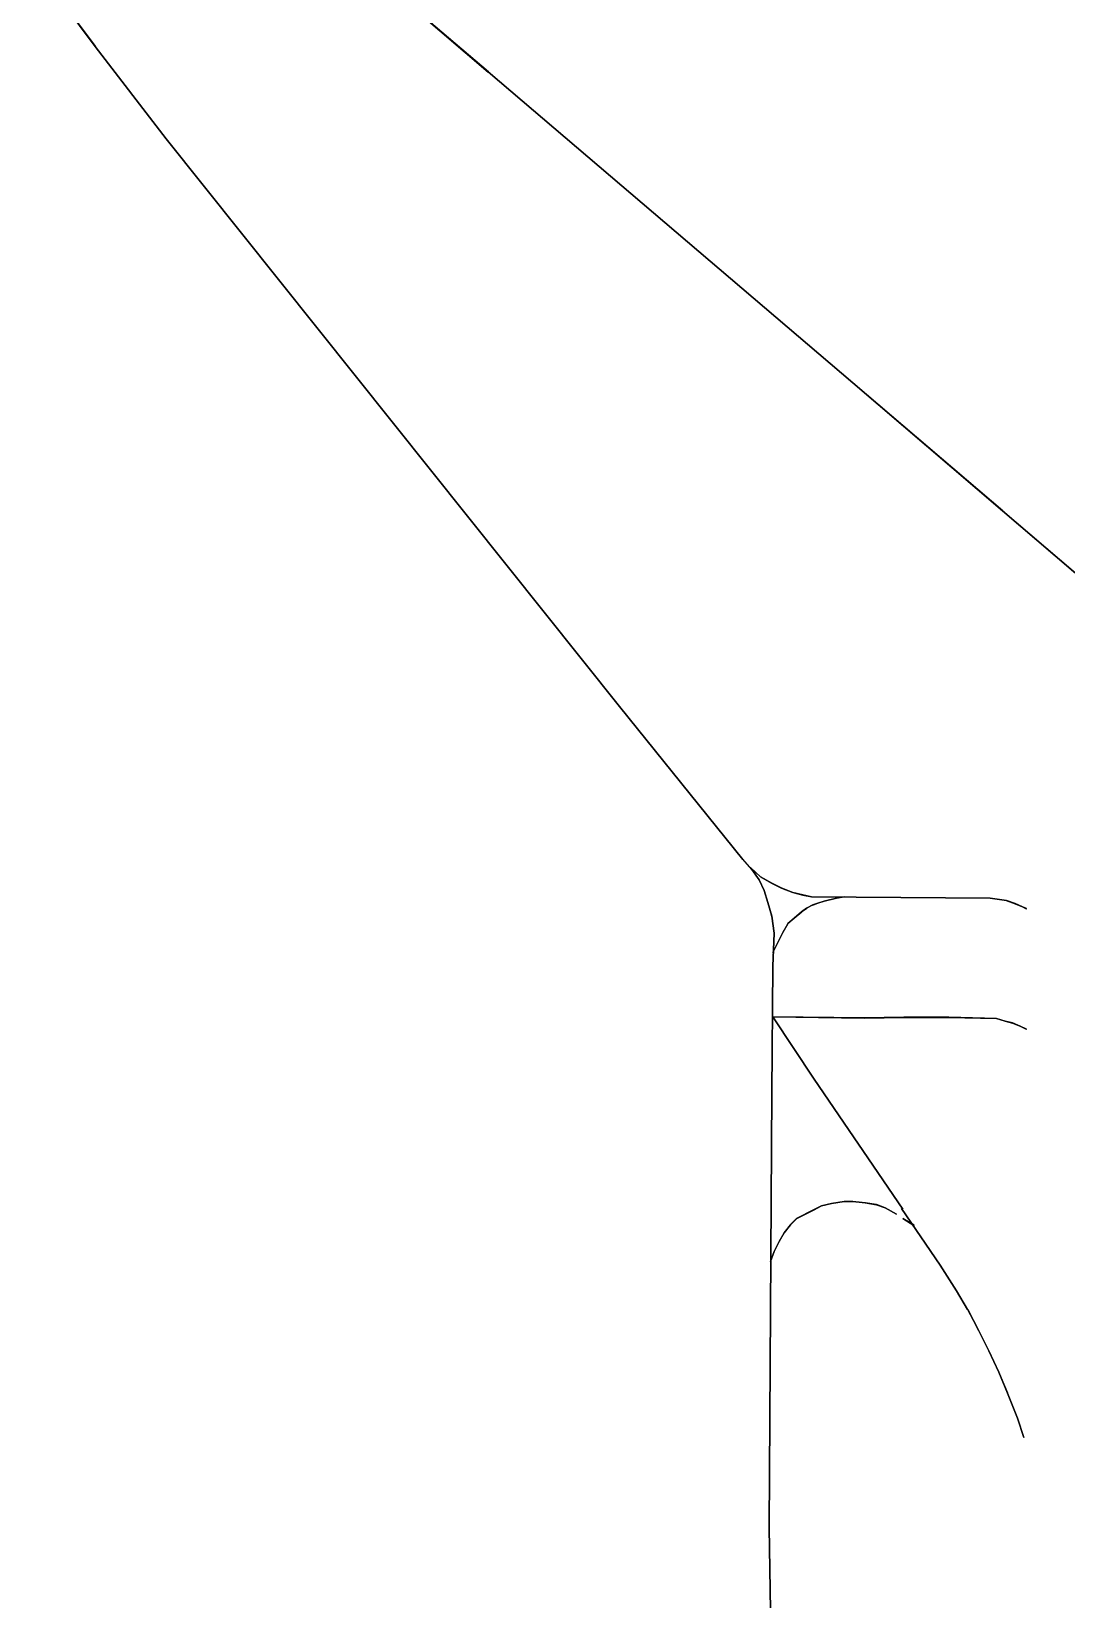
# Model space of a CAD drawing. Extents: x -291248544 to -291003570, y 98625193 to 98746984.
# Drawn here: x -291048318 to -291029336, y 98681791 to 98710533 of the extents above; entities that cross this region are included whole.
import ezdxf

# ---------------------------------------------------------------- set-up
doc = ezdxf.new("R2010")
doc.units = 0

msp = doc.modelspace()

# ---------------------------------------------------------------- linework, layer by layer
at = {"layer": 'mg_to_dxf', "color": 2}
for points in [[(-291048316.66, 98711825.92), (-291048318.04, 98711826.1), (-291047150.16, 98710257.48), (-291047149.96, 98710258.88)], [(-291047149.96, 98710258.88), (-291047148.56, 98710258.69), (-291048316.47, 98711827.35), (-291048316.66, 98711825.92)], [(-291042136.77, 98711665.78), (-291042138.18, 98711665.67), (-291039940.15, 98709788.19), (-291039940.26, 98709789.6)], [(-291039940.26, 98709789.6), (-291039938.85, 98709789.71), (-291042136.88, 98711667.19), (-291042136.77, 98711665.78)], [(-291047149.35, 98710258.09), (-291047149.17, 98710259.48), (-291047150.76, 98710258.28), (-291047149.35, 98710258.09)], [(-291047149.35, 98710258.09), (-291047150.76, 98710258.28), (-291045845.51, 98708563.74), (-291045845.34, 98708565.15)], [(-291047149.96, 98710258.88), (-291047150.16, 98710257.48), (-291047148.56, 98710258.69), (-291047149.96, 98710258.88)], [(-291045845.34, 98708565.15), (-291045843.94, 98708564.98), (-291047149.17, 98710259.48), (-291047149.35, 98710258.09)], [(-291039939.5, 98709788.95), (-291039939.61, 98709790.36), (-291039940.91, 98709788.84), (-291039939.5, 98709788.95)], [(-291039939.5, 98709788.95), (-291039940.91, 98709788.84), (-291033256.8, 98704089.03), (-291033256.91, 98704090.44)], [(-291039940.26, 98709789.6), (-291039940.15, 98709788.19), (-291039938.85, 98709789.71), (-291039940.26, 98709789.6)], [(-291033256.91, 98704090.44), (-291033255.5, 98704090.55), (-291039939.61, 98709790.36), (-291039939.5, 98709788.95)], [(-291045844.72, 98708564.37), (-291045844.56, 98708565.77), (-291045846.13, 98708564.53), (-291045844.72, 98708564.37)], [(-291045844.72, 98708564.37), (-291045846.13, 98708564.53), (-291037537.09, 98698161.06), (-291037536.93, 98698162.47)], [(-291045845.34, 98708565.15), (-291045845.51, 98708563.74), (-291045843.94, 98708564.98), (-291045845.34, 98708565.15)], [(-291037536.93, 98698162.47), (-291037535.53, 98698162.31), (-291045844.56, 98708565.77), (-291045844.72, 98708564.37)], [(-291033256.15, 98704089.79), (-291033256.26, 98704091.2), (-291033257.56, 98704089.68), (-291033256.15, 98704089.79)], [(-291033256.15, 98704089.79), (-291033257.56, 98704089.68), (-291030510.22, 98701742.99), (-291030510.33, 98701744.4)], [(-291033256.91, 98704090.44), (-291033256.8, 98704089.03), (-291033255.5, 98704090.55), (-291033256.91, 98704090.44)], [(-291030510.33, 98701744.4), (-291030508.92, 98701744.52), (-291033256.26, 98704091.2), (-291033256.15, 98704089.79)], [(-291030509.57, 98701743.75), (-291030509.68, 98701745.16), (-291030510.98, 98701743.64), (-291030509.57, 98701743.75)], [(-291030509.57, 98701743.75), (-291030510.98, 98701743.64), (-291020897.18, 98693537.58), (-291020897.29, 98693538.99)], [(-291030510.33, 98701744.4), (-291030510.22, 98701742.99), (-291030508.92, 98701744.52), (-291030510.33, 98701744.4)], [(-291020897.29, 98693538.99), (-291020895.88, 98693539.1), (-291030509.68, 98701745.16), (-291030509.57, 98701743.75)], [(-291037536.31, 98698161.69), (-291037536.16, 98698163.1), (-291037537.71, 98698161.84), (-291037536.31, 98698161.69)], [(-291037536.31, 98698161.69), (-291037537.71, 98698161.84), (-291035271.14, 98695357.24), (-291035271.01, 98695358.67)], [(-291037536.93, 98698162.47), (-291037537.09, 98698161.06), (-291037535.53, 98698162.31), (-291037536.93, 98698162.47)], [(-291035271.01, 98695358.67), (-291035269.61, 98695358.53), (-291037536.16, 98698163.1), (-291037536.31, 98698161.69)], [(-291035270.36, 98695357.9), (-291035270.25, 98695359.3), (-291035271.79, 98695358.01), (-291035270.36, 98695357.9)], [(-291035270.36, 98695357.9), (-291035271.79, 98695358.01), (-291035110.93, 98695174.17), (-291035110.8, 98695175.55)], [(-291035271.01, 98695358.67), (-291035271.14, 98695357.24), (-291035269.61, 98695358.53), (-291035271.01, 98695358.67)], [(-291035110.8, 98695175.55), (-291035109.36, 98695175.41), (-291035270.25, 98695359.3), (-291035270.36, 98695357.9)], [(-291035133, 98695209.16), (-291035133.04, 98695210.57), (-291035134.41, 98695209.12), (-291035133, 98695209.16)], [(-291035133, 98695209.16), (-291035134.41, 98695209.12), (-291034950.48, 98695036.68), (-291034950.62, 98695038.19)], [(-291034950.62, 98695038.19), (-291034949.3, 98695038.31), (-291035133.04, 98695210.57), (-291035133, 98695209.16)], [(-291035110.18, 98695174.76), (-291035109.98, 98695176.2), (-291035111.55, 98695174.96), (-291035110.18, 98695174.76)], [(-291035110.18, 98695174.76), (-291035111.55, 98695174.96), (-291034973.72, 98694979.71), (-291034973.43, 98694981.03)], [(-291035110.8, 98695175.55), (-291035110.93, 98695174.17), (-291035109.36, 98695175.41), (-291035110.8, 98695175.55)], [(-291034973.43, 98694981.03), (-291034971.99, 98694980.72), (-291035109.98, 98695176.2), (-291035110.18, 98695174.76)], [(-291034972.93, 98694980.17), (-291034972.49, 98694981.58), (-291034974.23, 98694980.57), (-291034972.93, 98694980.17)], [(-291034972.93, 98694980.17), (-291034974.23, 98694980.57), (-291034882.31, 98694785.25), (-291034881.81, 98694786.53)], [(-291034973.43, 98694981.03), (-291034973.72, 98694979.71), (-291034971.99, 98694980.72), (-291034973.43, 98694981.03)], [(-291034881.81, 98694786.53), (-291034880.45, 98694785.98), (-291034972.49, 98694981.58), (-291034972.93, 98694980.17)], [(-291034949.82, 98695037.6), (-291034950.1, 98695038.9), (-291034951.29, 98695037.27), (-291034949.82, 98695037.6)], [(-291034949.82, 98695037.6), (-291034951.29, 98695037.27), (-291034744.29, 98694922.27), (-291034744.7, 98694923.64)], [(-291034950.62, 98695038.19), (-291034950.48, 98695036.68), (-291034949.3, 98695038.31), (-291034950.62, 98695038.19)], [(-291034744.7, 98694923.64), (-291034743.36, 98694924.04), (-291034950.1, 98695038.9), (-291034949.82, 98695037.6)], [(-291034743.82, 98694923.18), (-291034744.24, 98694924.51), (-291034745.18, 98694922.74), (-291034743.82, 98694923.18)], [(-291034743.82, 98694923.18), (-291034745.18, 98694922.74), (-291034561.12, 98694830.71), (-291034561.6, 98694832.07)], [(-291034744.7, 98694923.64), (-291034744.29, 98694922.27), (-291034743.36, 98694924.04), (-291034744.7, 98694923.64)], [(-291034561.6, 98694832.07), (-291034560.3, 98694832.54), (-291034744.24, 98694924.51), (-291034743.82, 98694923.18)], [(-291034560.69, 98694831.67), (-291034561.22, 98694832.94), (-291034562.03, 98694831.11), (-291034560.69, 98694831.67)], [(-291034560.69, 98694831.67), (-291034562.03, 98694831.11), (-291034355, 98694750.6), (-291034355.63, 98694751.92)], [(-291034561.6, 98694832.07), (-291034561.12, 98694830.71), (-291034560.3, 98694832.54), (-291034561.6, 98694832.07)], [(-291034355.63, 98694751.92), (-291034354.39, 98694752.51), (-291034561.22, 98694832.94), (-291034560.69, 98694831.67)], [(-291034881.44, 98694785.59), (-291034880.81, 98694786.91), (-291034882.68, 98694786.18), (-291034881.44, 98694785.59)], [(-291034881.44, 98694785.59), (-291034882.68, 98694786.18), (-291034813.74, 98694567.87), (-291034813.08, 98694569.11)], [(-291034881.81, 98694786.53), (-291034882.31, 98694785.25), (-291034880.45, 98694785.98), (-291034881.81, 98694786.53)], [(-291034813.08, 98694569.11), (-291034811.82, 98694568.44), (-291034880.81, 98694786.91), (-291034881.44, 98694785.59)], [(-291034812.8, 98694568.15), (-291034812.1, 98694569.4), (-291034814.02, 98694568.83), (-291034812.8, 98694568.15)], [(-291034812.8, 98694568.15), (-291034814.02, 98694568.83), (-291034745.11, 98694316.18), (-291034744.39, 98694317.35)], [(-291034813.08, 98694569.11), (-291034813.74, 98694567.87), (-291034811.82, 98694568.44), (-291034813.08, 98694569.11)], [(-291034744.39, 98694317.35), (-291034743.15, 98694316.59), (-291034812.1, 98694569.4), (-291034812.8, 98694568.15)], [(-291034354.68, 98694751.62), (-291034355.35, 98694752.82), (-291034355.95, 98694750.91), (-291034354.68, 98694751.62)], [(-291034354.68, 98694751.62), (-291034355.95, 98694750.91), (-291034171.8, 98694704.87), (-291034172.54, 98694706.08)], [(-291034355.63, 98694751.92), (-291034355, 98694750.6), (-291034354.39, 98694752.51), (-291034355.63, 98694751.92)], [(-291034172.54, 98694706.08), (-291034171.35, 98694706.82), (-291034355.35, 98694752.82), (-291034354.68, 98694751.62)], [(-291034171.57, 98694705.86), (-291034172.32, 98694707.04), (-291034172.77, 98694705.09), (-291034171.57, 98694705.86)], [(-291034171.57, 98694705.86), (-291034172.77, 98694705.09), (-291034011.46, 98694670.53), (-291034012.33, 98694671.74)], [(-291034172.54, 98694706.08), (-291034171.8, 98694704.87), (-291034171.35, 98694706.82), (-291034172.54, 98694706.08)], [(-291034012.33, 98694671.74), (-291034011.24, 98694672.52), (-291034172.32, 98694707.04), (-291034171.57, 98694705.86)], [(-291034011.34, 98694671.63), (-291034012.23, 98694672.63), (-291034012.45, 98694670.64), (-291034011.34, 98694671.63)], [(-291034011.34, 98694671.63), (-291034012.45, 98694670.64), (-291030738.41, 98694647.74), (-291030739.33, 98694648.75)], [(-291034012.33, 98694671.74), (-291034011.46, 98694670.53), (-291034011.24, 98694672.52), (-291034012.33, 98694671.74)], [(-291030739.33, 98694648.75), (-291030738.25, 98694649.74), (-291034012.23, 98694672.63), (-291034011.34, 98694671.63)], [(-291033897.87, 98694557.01), (-291033897.25, 98694558.31), (-291033989.82, 98694523.6), (-291033988.48, 98694523.03)], [(-291033988.48, 98694523.03), (-291033989.02, 98694521.76), (-291033896.61, 98694556.42), (-291033897.87, 98694557.01)], [(-291033783.44, 98694591.38), (-291033782.75, 98694592.63), (-291033898.2, 98694557.99), (-291033896.92, 98694557.33)], [(-291033896.92, 98694557.33), (-291033898.2, 98694557.99), (-291033897.56, 98694556.1), (-291033896.92, 98694557.33)], [(-291033897.87, 98694557.01), (-291033896.61, 98694556.42), (-291033897.25, 98694558.31), (-291033897.87, 98694557.01)], [(-291033896.92, 98694557.33), (-291033897.56, 98694556.1), (-291033782.21, 98694590.7), (-291033783.44, 98694591.38)], [(-291033554.56, 98694648.62), (-291033553.8, 98694649.84), (-291033783.71, 98694592.37), (-291033782.47, 98694591.64)], [(-291033782.47, 98694591.64), (-291033783.71, 98694592.37), (-291033783.18, 98694590.44), (-291033782.47, 98694591.64)], [(-291033783.44, 98694591.38), (-291033782.21, 98694590.7), (-291033782.75, 98694592.63), (-291033783.44, 98694591.38)], [(-291033782.47, 98694591.64), (-291033783.18, 98694590.44), (-291033553.39, 98694647.88), (-291033554.56, 98694648.62)], [(-291033417.24, 98694671.55), (-291033416.42, 98694672.7), (-291033554.77, 98694649.64), (-291033553.58, 98694648.82)], [(-291033553.58, 98694648.82), (-291033554.77, 98694649.64), (-291033554.37, 98694647.68), (-291033553.58, 98694648.82)], [(-291033554.56, 98694648.62), (-291033553.39, 98694647.88), (-291033553.8, 98694649.84), (-291033554.56, 98694648.62)], [(-291033553.58, 98694648.82), (-291033554.37, 98694647.68), (-291033416.09, 98694670.73), (-291033417.24, 98694671.55)], [(-291033417.24, 98694671.55), (-291033416.09, 98694670.73), (-291033416.42, 98694672.7), (-291033417.24, 98694671.55)], [(-291030738.34, 98694648.67), (-291030739.25, 98694649.82), (-291030739.41, 98694647.82), (-291030738.34, 98694648.67)], [(-291030738.34, 98694648.67), (-291030739.41, 98694647.82), (-291030441.03, 98694601.92), (-291030441.78, 98694603.04)], [(-291030739.33, 98694648.75), (-291030738.41, 98694647.74), (-291030738.25, 98694649.74), (-291030739.33, 98694648.75)], [(-291030441.78, 98694603.04), (-291030440.54, 98694603.86), (-291030739.25, 98694649.82), (-291030738.34, 98694648.67)], [(-291030440.81, 98694602.8), (-291030441.51, 98694604.11), (-291030442, 98694602.16), (-291030440.81, 98694602.8)], [(-291030440.81, 98694602.8), (-291030442, 98694602.16), (-291030280.96, 98694544.64), (-291030281.54, 98694545.91)], [(-291030441.78, 98694603.04), (-291030441.03, 98694601.92), (-291030440.54, 98694603.86), (-291030441.78, 98694603.04)], [(-291030281.54, 98694545.91), (-291030280.24, 98694546.51), (-291030441.51, 98694604.11), (-291030440.81, 98694602.8)], [(-291030280.61, 98694545.55), (-291030281.17, 98694546.87), (-291030281.89, 98694545.01), (-291030280.61, 98694545.55)], [(-291030280.61, 98694545.55), (-291030281.89, 98694545.01), (-291030143.69, 98694487.42), (-291030144.2, 98694488.72)], [(-291030281.54, 98694545.91), (-291030280.96, 98694544.64), (-291030280.24, 98694546.51), (-291030281.54, 98694545.91)], [(-291030144.2, 98694488.72), (-291030142.86, 98694489.24), (-291030281.17, 98694546.87), (-291030280.61, 98694545.55)], [(-291034744.19, 98694316.37), (-291034743.36, 98694317.57), (-291034745.32, 98694317.15), (-291034744.19, 98694316.37)], [(-291034744.19, 98694316.37), (-291034745.32, 98694317.15), (-291034699.42, 98694007.32), (-291034698.56, 98694008.37)], [(-291034744.39, 98694317.35), (-291034745.11, 98694316.18), (-291034743.15, 98694316.59), (-291034744.39, 98694317.35)], [(-291034698.56, 98694008.37), (-291034697.41, 98694007.43), (-291034743.36, 98694317.57), (-291034744.19, 98694316.37)], [(-291034332.65, 98694282.2), (-291034332.56, 98694283.62), (-291034447.88, 98694179.83), (-291034446.34, 98694179.87)], [(-291034446.34, 98694179.87), (-291034446.3, 98694178.56), (-291034331.25, 98694282.11), (-291034332.65, 98694282.2)], [(-291034195.33, 98694396.65), (-291034195.18, 98694398.08), (-291034333.31, 98694282.97), (-291034331.89, 98694282.85)], [(-291034331.89, 98694282.85), (-291034333.31, 98694282.97), (-291034332, 98694281.46), (-291034331.89, 98694282.85)], [(-291034332.65, 98694282.2), (-291034331.25, 98694282.11), (-291034332.56, 98694283.62), (-291034332.65, 98694282.2)], [(-291034331.89, 98694282.85), (-291034332, 98694281.46), (-291034193.94, 98694396.51), (-291034195.33, 98694396.65)], [(-291034103.8, 98694465.34), (-291034103.52, 98694466.79), (-291034195.97, 98694397.46), (-291034194.55, 98694397.27)], [(-291034194.55, 98694397.27), (-291034195.97, 98694397.46), (-291034194.73, 98694395.89), (-291034194.55, 98694397.27)], [(-291034195.33, 98694396.65), (-291034193.94, 98694396.51), (-291034195.18, 98694398.08), (-291034195.33, 98694396.65)], [(-291034194.55, 98694397.27), (-291034194.73, 98694395.89), (-291034102.46, 98694465.08), (-291034103.8, 98694465.34)], [(-291033989.4, 98694522.63), (-291033988.91, 98694524), (-291034104.37, 98694466.27), (-291034102.94, 98694465.86)], [(-291034102.94, 98694465.86), (-291034104.37, 98694466.27), (-291034103.31, 98694464.56), (-291034102.94, 98694465.86)], [(-291034103.8, 98694465.34), (-291034102.46, 98694465.08), (-291034103.52, 98694466.79), (-291034103.8, 98694465.34)], [(-291034102.94, 98694465.86), (-291034103.31, 98694464.56), (-291033988.1, 98694522.16), (-291033989.4, 98694522.63)], [(-291033988.48, 98694523.03), (-291033989.82, 98694523.6), (-291033989.02, 98694521.76), (-291033988.48, 98694523.03)], [(-291033989.4, 98694522.63), (-291033988.1, 98694522.16), (-291033988.91, 98694524), (-291033989.4, 98694522.63)], [(-291030143.29, 98694488.3), (-291030143.77, 98694489.66), (-291030144.6, 98694487.84), (-291030143.29, 98694488.3)], [(-291030143.29, 98694488.3), (-291030144.6, 98694487.84), (-291030075.07, 98694453.08), (-291030075.52, 98694454.42)], [(-291030144.2, 98694488.72), (-291030143.69, 98694487.42), (-291030142.86, 98694489.24), (-291030144.2, 98694488.72)], [(-291030075.52, 98694454.42), (-291030074.18, 98694454.86), (-291030143.77, 98694489.66), (-291030143.29, 98694488.3)], [(-291030075.52, 98694454.42), (-291030075.07, 98694453.08), (-291030074.18, 98694454.86), (-291030075.52, 98694454.42)], [(-291034538.49, 98694018.87), (-291034538.93, 98694020.24), (-291034722.49, 98693653.11), (-291034721.15, 98693653.55)], [(-291034698.51, 98694007.37), (-291034699.47, 98694008.32), (-291034722.39, 98693400.86), (-291034721.36, 98693401.84)], [(-291034721.36, 98693401.84), (-291034720.39, 98693400.81), (-291034697.46, 98694008.43), (-291034698.51, 98694007.37)], [(-291034721.15, 98693653.55), (-291034720.7, 98693652.21), (-291034537.16, 98694019.29), (-291034538.49, 98694018.87)], [(-291034698.51, 98694007.37), (-291034697.46, 98694008.43), (-291034699.47, 98694008.32), (-291034698.51, 98694007.37)], [(-291034698.56, 98694008.37), (-291034699.42, 98694007.32), (-291034697.41, 98694007.43), (-291034698.56, 98694008.37)], [(-291034446.97, 98694179.1), (-291034447.25, 98694180.61), (-291034539.4, 98694019.36), (-291034538.02, 98694019.75)], [(-291034538.02, 98694019.75), (-291034539.4, 98694019.36), (-291034537.64, 98694018.41), (-291034538.02, 98694019.75)], [(-291034538.49, 98694018.87), (-291034537.16, 98694019.29), (-291034538.93, 98694020.24), (-291034538.49, 98694018.87)], [(-291034538.02, 98694019.75), (-291034537.64, 98694018.41), (-291034445.68, 98694179.34), (-291034446.97, 98694179.1)], [(-291034446.34, 98694179.87), (-291034447.88, 98694179.83), (-291034446.3, 98694178.56), (-291034446.34, 98694179.87)], [(-291034446.97, 98694179.1), (-291034445.68, 98694179.34), (-291034447.25, 98694180.61), (-291034446.97, 98694179.1)], [(-291034721.38, 98693400.84), (-291034722.37, 98693401.86), (-291034745.27, 98691077.7), (-291034744.26, 98691078.69)], [(-291034744.26, 98691078.69), (-291034743.27, 98691077.68), (-291034720.37, 98693401.81), (-291034721.38, 98693400.84)], [(-291034721.15, 98693653.55), (-291034722.49, 98693653.11), (-291034720.7, 98693652.21), (-291034721.15, 98693653.55)], [(-291034721.36, 98693401.84), (-291034722.39, 98693400.86), (-291034720.39, 98693400.81), (-291034721.36, 98693401.84)], [(-291034721.38, 98693400.84), (-291034720.37, 98693401.81), (-291034722.37, 98693401.86), (-291034721.38, 98693400.84)], [(-291034721.1, 98692473.95), (-291034720.82, 98692475.33), (-291034722.48, 98692474.23), (-291034721.1, 98692473.95)], [(-291034721.1, 98692473.95), (-291034722.48, 98692474.23), (-291033966.62, 98691328.99), (-291033966.34, 98691330.37)], [(-291034720.87, 98692474.36), (-291034721.86, 98692475.37), (-291034721.89, 98692473.37), (-291034720.87, 98692474.36)], [(-291034720.87, 98692474.36), (-291034721.89, 98692473.37), (-291033050.05, 98692450.47), (-291033051.04, 98692451.48)], [(-291033051.04, 98692451.48), (-291033050.02, 98692452.47), (-291034721.86, 98692475.37), (-291034720.87, 98692474.36)], [(-291033966.34, 98691330.37), (-291033964.95, 98691330.09), (-291034720.82, 98692475.33), (-291034721.1, 98692473.95)], [(-291032318.62, 98692462.91), (-291032317.62, 98692463.93), (-291033051.05, 98692452.47), (-291033050.04, 98692451.48)], [(-291033050.04, 98692451.48), (-291033051.05, 98692452.47), (-291033051.02, 98692450.47), (-291033050.04, 98692451.48)], [(-291033051.04, 98692451.48), (-291033050.05, 98692450.47), (-291033050.02, 98692452.47), (-291033051.04, 98692451.48)], [(-291033050.04, 98692451.48), (-291033051.02, 98692450.47), (-291032317.61, 98692461.93), (-291032318.62, 98692462.91)], [(-291032318.62, 98692462.91), (-291032317.61, 98692461.93), (-291032317.62, 98692463.93), (-291032318.62, 98692462.91)], [(-291032317.62, 98692462.92), (-291032318.62, 98692463.92), (-291032318.61, 98692461.92), (-291032317.62, 98692462.92)], [(-291031494.64, 98692462.92), (-291031493.63, 98692463.92), (-291032318.62, 98692463.92), (-291032317.62, 98692462.92)], [(-291032317.62, 98692462.92), (-291032318.61, 98692461.92), (-291031493.65, 98692461.92), (-291031494.64, 98692462.92)], [(-291031493.64, 98692462.91), (-291031494.63, 98692463.93), (-291031494.65, 98692461.93), (-291031493.64, 98692462.91)], [(-291031493.64, 98692462.91), (-291031494.65, 98692461.93), (-291030624.04, 98692439.02), (-291030624.89, 98692440.05)], [(-291031494.64, 98692462.92), (-291031493.65, 98692461.92), (-291031493.63, 98692463.92), (-291031494.64, 98692462.92)], [(-291030624.89, 98692440.05), (-291030623.73, 98692441.02), (-291031494.63, 98692463.93), (-291031493.64, 98692462.91)], [(-291030623.91, 98692439.89), (-291030624.72, 98692441.17), (-291030625.03, 98692439.18), (-291030623.91, 98692439.89)], [(-291030623.91, 98692439.89), (-291030625.03, 98692439.18), (-291030463.95, 98692393.15), (-291030464.65, 98692394.39)], [(-291030624.89, 98692440.05), (-291030624.04, 98692439.02), (-291030623.73, 98692441.02), (-291030624.89, 98692440.05)], [(-291030464.65, 98692394.39), (-291030463.43, 98692395.09), (-291030624.72, 98692441.17), (-291030623.91, 98692439.89)], [(-291030463.69, 98692394.14), (-291030464.4, 98692395.34), (-291030464.92, 98692393.41), (-291030463.69, 98692394.14)], [(-291030463.69, 98692394.14), (-291030464.92, 98692393.41), (-291030326.67, 98692358.85), (-291030327.33, 98692360.05)], [(-291030464.65, 98692394.39), (-291030463.95, 98692393.15), (-291030463.43, 98692395.09), (-291030464.65, 98692394.39)], [(-291030327.33, 98692360.05), (-291030326.04, 98692360.75), (-291030464.4, 98692395.34), (-291030463.69, 98692394.14)], [(-291030326.38, 98692359.73), (-291030326.99, 98692361.07), (-291030327.62, 98692359.17), (-291030326.38, 98692359.73)], [(-291030326.38, 98692359.73), (-291030327.62, 98692359.17), (-291030189.47, 98692301.6), (-291030189.98, 98692302.9)], [(-291030327.33, 98692360.05), (-291030326.67, 98692358.85), (-291030326.04, 98692360.75), (-291030327.33, 98692360.05)], [(-291030189.98, 98692302.9), (-291030188.64, 98692303.42), (-291030326.99, 98692361.07), (-291030326.38, 98692359.73)], [(-291030189.07, 98692302.48), (-291030189.55, 98692303.84), (-291030190.38, 98692302.02), (-291030189.07, 98692302.48)], [(-291030189.07, 98692302.48), (-291030190.38, 98692302.02), (-291030075.07, 98692244.37), (-291030075.52, 98692245.71)], [(-291030189.98, 98692302.9), (-291030189.47, 98692301.6), (-291030188.64, 98692303.42), (-291030189.98, 98692302.9)], [(-291030075.52, 98692245.71), (-291030074.18, 98692246.15), (-291030189.55, 98692303.84), (-291030189.07, 98692302.48)], [(-291030075.52, 98692245.71), (-291030075.07, 98692244.37), (-291030074.18, 98692246.15), (-291030075.52, 98692245.71)], [(-291033965.78, 98691329.54), (-291033965.52, 98691330.93), (-291033967.17, 98691329.81), (-291033965.78, 98691329.54)], [(-291033965.78, 98691329.54), (-291033967.17, 98691329.81), (-291032341.55, 98688948.61), (-291032341.29, 98688950)], [(-291033966.34, 98691330.37), (-291033966.62, 98691328.99), (-291033964.95, 98691330.09), (-291033966.34, 98691330.37)], [(-291032341.29, 98688950), (-291032339.9, 98688949.74), (-291033965.52, 98691330.93), (-291033965.78, 98691329.54)], [(-291034744.27, 98691077.69), (-291034745.26, 98691078.69), (-291034791.04, 98683112.59), (-291034790.04, 98683113.6)], [(-291034790.04, 98683113.6), (-291034789.04, 98683112.6), (-291034743.26, 98691078.68), (-291034744.27, 98691077.69)], [(-291034744.26, 98691078.69), (-291034745.27, 98691077.7), (-291034743.27, 98691077.68), (-291034744.26, 98691078.69)], [(-291034744.27, 98691077.69), (-291034743.26, 98691078.68), (-291034745.26, 98691078.69), (-291034744.27, 98691077.69)], [(-291033417.24, 98689086.84), (-291033416.33, 98689087.99), (-291033646.32, 98689053.49), (-291033645.13, 98689052.66)], [(-291033645.13, 98689052.66), (-291033645.93, 98689051.53), (-291033416.18, 98689085.99), (-291033417.24, 98689086.84)], [(-291033416.25, 98689086.91), (-291033417.32, 98689087.91), (-291033417.17, 98689085.91), (-291033416.25, 98689086.91)], [(-291033257.03, 98689086.91), (-291033255.98, 98689087.91), (-291033417.32, 98689087.91), (-291033416.25, 98689086.91)], [(-291033417.24, 98689086.84), (-291033416.18, 98689085.99), (-291033416.33, 98689087.99), (-291033417.24, 98689086.84)], [(-291033416.25, 98689086.91), (-291033417.17, 98689085.91), (-291033256.08, 98689085.91), (-291033257.03, 98689086.91)], [(-291033256.03, 98689086.86), (-291033256.98, 98689087.96), (-291033257.08, 98689085.96), (-291033256.03, 98689086.86)], [(-291033256.03, 98689086.86), (-291033257.08, 98689085.96), (-291033027.28, 98689062.98), (-291033028.15, 98689064.08)], [(-291033257.03, 98689086.91), (-291033256.08, 98689085.91), (-291033255.98, 98689087.91), (-291033257.03, 98689086.91)], [(-291033028.15, 98689064.08), (-291033027.02, 98689064.97), (-291033256.98, 98689087.96), (-291033256.03, 98689086.86)], [(-291033966.51, 98688937.92), (-291033966.06, 98688939.26), (-291034287.54, 98688778.52), (-291034286.05, 98688778.15)], [(-291034286.05, 98688778.15), (-291034286.36, 98688776.88), (-291033965.17, 98688937.47), (-291033966.51, 98688937.92)], [(-291033829.19, 98689006.58), (-291033828.63, 98689007.97), (-291033966.96, 98688938.81), (-291033965.62, 98688938.36)], [(-291033965.62, 98688938.36), (-291033966.96, 98688938.81), (-291033966.06, 98688937.02), (-291033965.62, 98688938.36)], [(-291033966.51, 98688937.92), (-291033965.17, 98688937.47), (-291033966.06, 98688939.26), (-291033966.51, 98688937.92)], [(-291033965.62, 98688938.36), (-291033966.06, 98688937.02), (-291033827.94, 98689006.09), (-291033829.19, 98689006.58)], [(-291033646.12, 98689052.46), (-291033645.34, 98689053.68), (-291033829.57, 98689007.63), (-291033828.25, 98689006.93)], [(-291033828.25, 98689006.93), (-291033829.57, 98689007.63), (-291033828.87, 98689005.74), (-291033828.25, 98689006.93)], [(-291033829.19, 98689006.58), (-291033827.94, 98689006.09), (-291033828.63, 98689007.97), (-291033829.19, 98689006.58)], [(-291033828.25, 98689006.93), (-291033828.87, 98689005.74), (-291033644.95, 98689051.72), (-291033646.12, 98689052.46)], [(-291033645.13, 98689052.66), (-291033646.32, 98689053.49), (-291033645.93, 98689051.53), (-291033645.13, 98689052.66)], [(-291033646.12, 98689052.46), (-291033644.95, 98689051.72), (-291033645.34, 98689053.68), (-291033646.12, 98689052.46)], [(-291033027.16, 98689063.94), (-291033028.01, 98689065.1), (-291033028.27, 98689063.12), (-291033027.16, 98689063.94)], [(-291033027.16, 98689063.94), (-291033028.27, 98689063.12), (-291032821.41, 98689028.64), (-291032822.15, 98689029.78)], [(-291033028.15, 98689064.08), (-291033027.28, 98689062.98), (-291033027.02, 98689064.97), (-291033028.15, 98689064.08)], [(-291032822.15, 98689029.78), (-291032820.91, 98689030.58), (-291033028.01, 98689065.1), (-291033027.16, 98689063.94)], [(-291032821.18, 98689029.52), (-291032821.88, 98689030.83), (-291032822.38, 98689028.89), (-291032821.18, 98689029.52)], [(-291032821.18, 98689029.52), (-291032822.38, 98689028.89), (-291032661.38, 98688971.39), (-291032661.91, 98688972.64)], [(-291032822.15, 98689029.78), (-291032821.41, 98689028.64), (-291032820.91, 98689030.58), (-291032822.15, 98689029.78)], [(-291032661.91, 98688972.64), (-291032660.55, 98688973.22), (-291032821.88, 98689030.83), (-291032821.18, 98689029.52)], [(-291032661, 98688972.23), (-291032661.46, 98688973.63), (-291032662.29, 98688971.8), (-291032661, 98688972.23)], [(-291032661, 98688972.23), (-291032662.29, 98688971.8), (-291032455.49, 98688856.92), (-291032455.88, 98688858.28)], [(-291032661.91, 98688972.64), (-291032661.38, 98688971.39), (-291032660.55, 98688973.22), (-291032661.91, 98688972.64)], [(-291032455.88, 98688858.28), (-291032454.52, 98688858.66), (-291032661.46, 98688973.63), (-291032661, 98688972.23)], [(-291032455.88, 98688858.28), (-291032455.49, 98688856.92), (-291032454.52, 98688858.66), (-291032455.88, 98688858.28)], [(-291032363.61, 98688960.62), (-291032363.35, 98688962.01), (-291032365, 98688960.88), (-291032363.61, 98688960.62)], [(-291032363.61, 98688960.62), (-291032365, 98688960.88), (-291031654.91, 98687918.65), (-291031654.64, 98687920.03)], [(-291031654.64, 98687920.03), (-291031653.24, 98687919.75), (-291032363.35, 98688962.01), (-291032363.61, 98688960.62)], [(-291032341.29, 98688950), (-291032341.55, 98688948.61), (-291032339.9, 98688949.74), (-291032341.29, 98688950)], [(-291034515.63, 98688514.27), (-291034515.97, 98688515.7), (-291034608.06, 98688354.53), (-291034606.69, 98688354.93)], [(-291034606.69, 98688354.93), (-291034606.3, 98688353.59), (-291034514.3, 98688514.59), (-291034515.63, 98688514.27)], [(-291034401.25, 98688663.09), (-291034401.39, 98688664.54), (-291034516.52, 98688514.87), (-291034515.08, 98688515.11)], [(-291034515.08, 98688515.11), (-291034516.52, 98688514.87), (-291034514.85, 98688513.76), (-291034515.08, 98688515.11)], [(-291034515.63, 98688514.27), (-291034514.3, 98688514.59), (-291034515.97, 98688515.7), (-291034515.63, 98688514.27)], [(-291034515.08, 98688515.11), (-291034514.85, 98688513.76), (-291034399.88, 98688663.22), (-291034401.25, 98688663.09)], [(-291034286.86, 98688777.57), (-291034286.73, 98688779.1), (-291034402.05, 98688663.79), (-291034400.59, 98688663.84)], [(-291034400.59, 98688663.84), (-291034402.05, 98688663.79), (-291034400.54, 98688662.47), (-291034400.59, 98688663.84)], [(-291034401.25, 98688663.09), (-291034399.88, 98688663.22), (-291034401.39, 98688664.54), (-291034401.25, 98688663.09)], [(-291034400.59, 98688663.84), (-291034400.54, 98688662.47), (-291034285.55, 98688777.46), (-291034286.86, 98688777.57)], [(-291034286.05, 98688778.15), (-291034287.54, 98688778.52), (-291034286.36, 98688776.88), (-291034286.05, 98688778.15)], [(-291034286.86, 98688777.57), (-291034285.55, 98688777.46), (-291034286.73, 98688779.1), (-291034286.86, 98688777.57)], [(-291032340.58, 98688777.66), (-291032340.91, 98688779.04), (-291032341.95, 98688777.33), (-291032340.58, 98688777.66)], [(-291032340.58, 98688777.66), (-291032341.95, 98688777.33), (-291032135.1, 98688650.92), (-291032135.44, 98688652.3)], [(-291032135.44, 98688652.3), (-291032134.06, 98688652.63), (-291032340.91, 98688779.04), (-291032340.58, 98688777.66)], [(-291032135.44, 98688652.3), (-291032135.1, 98688650.92), (-291032134.06, 98688652.63), (-291032135.44, 98688652.3)], [(-291034607.16, 98688354.04), (-291034607.59, 98688355.41), (-291034699.63, 98688171.34), (-291034698.26, 98688171.83)], [(-291034698.26, 98688171.83), (-291034697.79, 98688170.54), (-291034605.83, 98688354.47), (-291034607.16, 98688354.04)], [(-291034606.69, 98688354.93), (-291034608.06, 98688354.53), (-291034606.3, 98688353.59), (-291034606.69, 98688354.93)], [(-291034607.16, 98688354.04), (-291034605.83, 98688354.47), (-291034607.59, 98688355.41), (-291034607.16, 98688354.04)], [(-291034698.66, 98688170.92), (-291034699.23, 98688172.26), (-291034768.26, 98687988.16), (-291034766.98, 98687988.75)], [(-291034766.98, 98687988.75), (-291034768.26, 98687988.16), (-291034766.39, 98687987.46), (-291034766.98, 98687988.75)], [(-291034766.98, 98687988.75), (-291034766.39, 98687987.46), (-291034697.39, 98688171.46), (-291034698.66, 98688170.92)], [(-291034698.26, 98688171.83), (-291034699.63, 98688171.34), (-291034697.79, 98688170.54), (-291034698.26, 98688171.83)], [(-291034698.66, 98688170.92), (-291034697.39, 98688171.46), (-291034699.23, 98688172.26), (-291034698.66, 98688170.92)], [(-291031654.09, 98687919.19), (-291031653.79, 98687920.59), (-291031655.46, 98687919.49), (-291031654.09, 98687919.19)], [(-291031654.09, 98687919.19), (-291031655.46, 98687919.49), (-291031357.39, 98687449.46), (-291031357.08, 98687450.83)], [(-291031654.64, 98687920.03), (-291031654.91, 98687918.65), (-291031653.24, 98687919.75), (-291031654.64, 98687920.03)], [(-291031357.08, 98687450.83), (-291031355.69, 98687450.51), (-291031653.79, 98687920.59), (-291031654.09, 98687919.19)], [(-291031356.55, 98687449.98), (-291031356.22, 98687451.36), (-291031357.92, 98687450.31), (-291031356.55, 98687449.98)], [(-291031356.55, 98687449.98), (-291031357.92, 98687450.31), (-291031151.43, 98687106.17), (-291031151.08, 98687107.52)], [(-291031357.08, 98687450.83), (-291031357.39, 98687449.46), (-291031355.69, 98687450.51), (-291031357.08, 98687450.83)], [(-291031151.08, 98687107.52), (-291031149.69, 98687107.15), (-291031356.22, 98687451.36), (-291031356.55, 98687449.98)], [(-291031150.58, 98687106.64), (-291031150.18, 98687108.02), (-291031151.92, 98687107.04), (-291031150.58, 98687106.64)], [(-291031150.58, 98687106.64), (-291031151.92, 98687107.04), (-291030945.48, 98686717.09), (-291030945.06, 98686718.43)], [(-291031151.08, 98687107.52), (-291031151.43, 98687106.17), (-291031149.69, 98687107.15), (-291031151.08, 98687107.52)], [(-291030945.06, 98686718.43), (-291030943.7, 98686718), (-291031150.18, 98687108.02), (-291031150.58, 98687106.64)], [(-291030944.6, 98686717.54), (-291030944.16, 98686718.89), (-291030945.94, 98686717.98), (-291030944.6, 98686717.54)], [(-291030944.6, 98686717.54), (-291030945.94, 98686717.98), (-291030762.39, 98686350.89), (-291030761.94, 98686352.22)], [(-291030945.06, 98686718.43), (-291030945.48, 98686717.09), (-291030943.7, 98686718), (-291030945.06, 98686718.43)], [(-291030761.94, 98686352.22), (-291030760.6, 98686351.77), (-291030944.16, 98686718.89), (-291030944.6, 98686717.54)], [(-291030761.51, 98686351.32), (-291030761.03, 98686352.67), (-291030762.83, 98686351.79), (-291030761.51, 98686351.32)], [(-291030761.51, 98686351.32), (-291030762.83, 98686351.79), (-291030579.32, 98685961.82), (-291030578.83, 98685963.13)], [(-291030761.94, 98686352.22), (-291030762.39, 98686350.89), (-291030760.6, 98686351.77), (-291030761.94, 98686352.22)], [(-291030578.83, 98685963.13), (-291030577.49, 98685962.63), (-291030761.03, 98686352.67), (-291030761.51, 98686351.32)], [(-291030578.42, 98685962.21), (-291030577.89, 98685963.54), (-291030579.72, 98685962.74), (-291030578.42, 98685962.21)], [(-291030578.42, 98685962.21), (-291030579.72, 98685962.74), (-291030419.13, 98685572.74), (-291030418.59, 98685574.04)], [(-291030578.83, 98685963.13), (-291030579.32, 98685961.82), (-291030577.49, 98685962.63), (-291030578.83, 98685963.13)], [(-291030418.59, 98685574.04), (-291030417.28, 98685573.49), (-291030577.89, 98685963.54), (-291030578.42, 98685962.21)], [(-291030418.21, 98685573.11), (-291030417.66, 98685574.42), (-291030419.51, 98685573.67), (-291030418.21, 98685573.11)], [(-291030418.21, 98685573.11), (-291030419.51, 98685573.67), (-291030236.05, 98685115.01), (-291030235.48, 98685116.28)], [(-291030418.59, 98685574.04), (-291030419.13, 98685572.74), (-291030417.28, 98685573.49), (-291030418.59, 98685574.04)], [(-291030235.48, 98685116.28), (-291030234.16, 98685115.69), (-291030417.66, 98685574.42), (-291030418.21, 98685573.11)], [(-291030235.14, 98685115.34), (-291030234.5, 98685116.63), (-291030236.39, 98685115.95), (-291030235.14, 98685115.34)], [(-291030235.14, 98685115.34), (-291030236.39, 98685115.95), (-291030121.65, 98684760.26), (-291030121, 98684761.52)], [(-291030235.48, 98685116.28), (-291030236.05, 98685115.01), (-291030234.16, 98685115.69), (-291030235.48, 98685116.28)], [(-291030121, 98684761.52), (-291030119.74, 98684760.88), (-291030234.5, 98685116.63), (-291030235.14, 98685115.34)], [(-291030121, 98684761.52), (-291030121.65, 98684760.26), (-291030119.74, 98684760.88), (-291030121, 98684761.52)], [(-291034790.03, 98683112.6), (-291034789.05, 98683113.6), (-291034791.05, 98683113.59), (-291034790.03, 98683112.6)], [(-291034790.03, 98683112.6), (-291034791.05, 98683113.59), (-291034768.14, 98681590.53), (-291034767.16, 98681591.53)], [(-291034790.04, 98683113.6), (-291034791.04, 98683112.59), (-291034789.04, 98683112.6), (-291034790.04, 98683113.6)], [(-291034767.16, 98681591.53), (-291034766.14, 98681590.54), (-291034789.05, 98683113.6), (-291034790.03, 98683112.6)]]:
    msp.add_3dface(points, dxfattribs=at)

doc.saveas('drawing.dxf')
